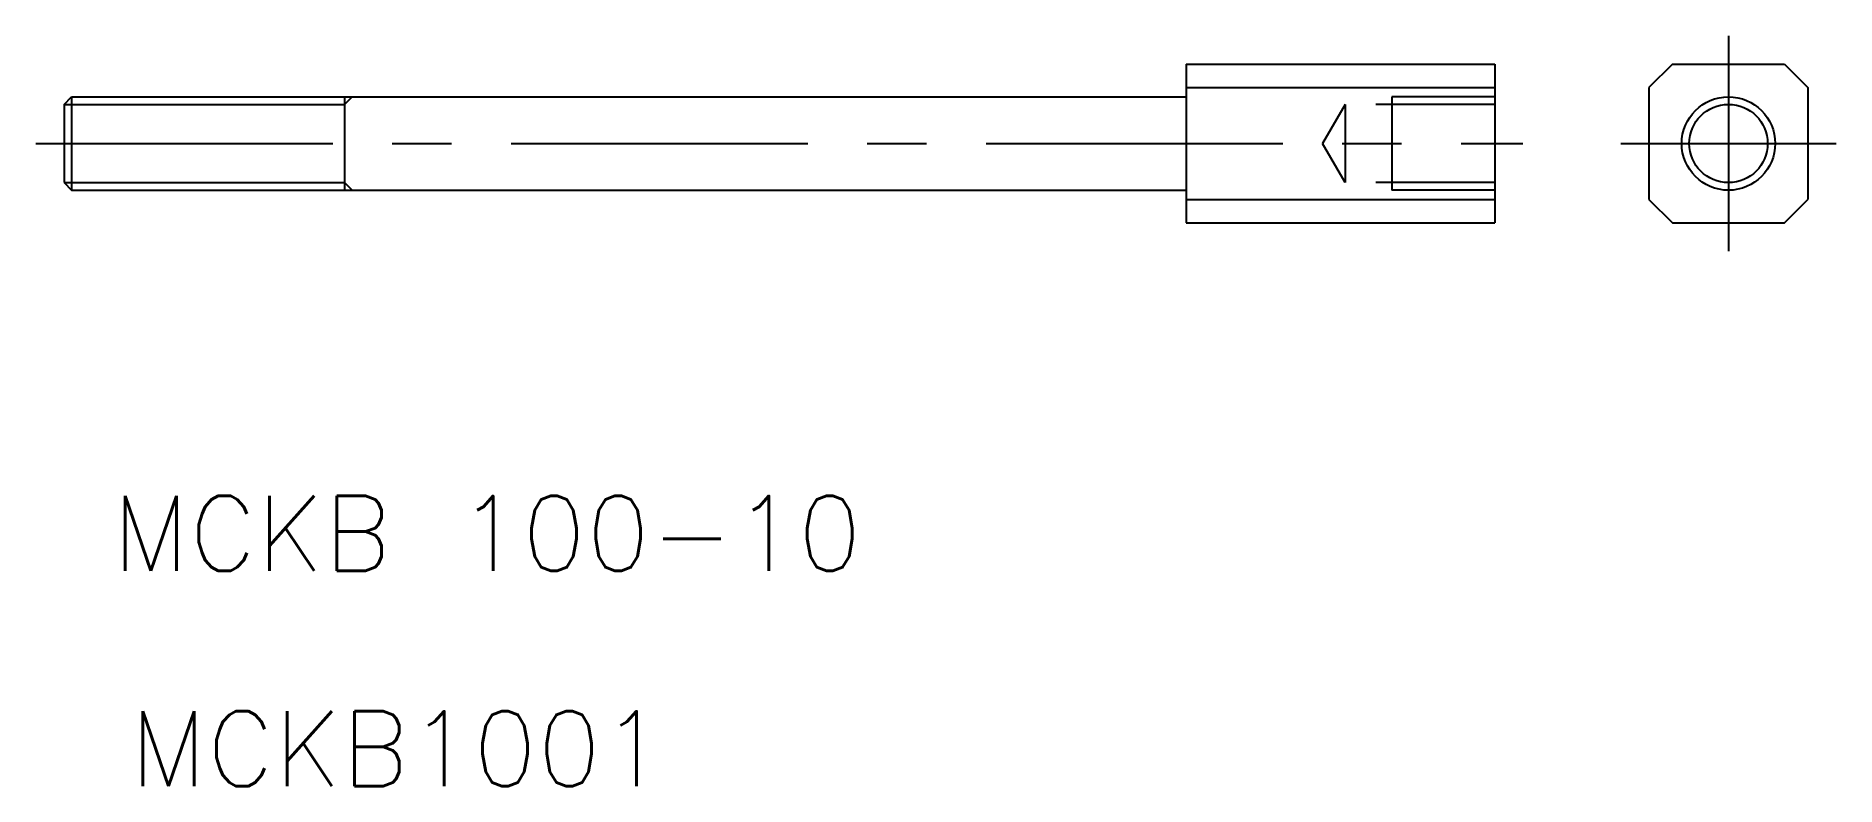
# Model space of a CAD drawing. Extents: x 123 to 316, y 264 to 344.
import ezdxf
from ezdxf.enums import TextEntityAlignment as Align

# ---------------------------------------------------------------- set-up
doc = ezdxf.new("R2010")
doc.units = 0
doc.linetypes.add('CENTER', pattern=[50.8, 31.75, -6.35, 6.35, -6.35])
doc.linetypes.add('DASHED', pattern=[19.05, 12.7, -6.35])
doc.layers.get('0').update_dxf_attribs({"linetype": 'CONTINUOUS'})
doc.layers.add('CENTER', color=1, linetype='CENTER')
doc.layers.add('NOTE', color=9, linetype='CONTINUOUS')
doc.styles.get("Standard").update_dxf_attribs({"font": 'txt.shx'})

msp = doc.modelspace()

# ---------------------------------------------------------------- linework, layer by layer
for p, q in [((246.268914, 340.985759), (279.268914, 340.985759)), ((246.268914, 340.985759), (246.268914, 323.985759)), ((279.268914, 340.985759), (279.268914, 323.985759)), ((298.268915, 340.985759), (295.768915, 338.485759)), ((298.268915, 340.985759), (310.268915, 340.985759)), ((310.268915, 340.985759), (312.768916, 338.485759)), ((126.268909, 336.673759), (127.080914, 337.485759)), ((127.080914, 337.485759), (246.268914, 337.485759)), ((156.26891, 337.485759), (156.26891, 327.485759)), ((246.268914, 338.485759), (279.268914, 338.485759)), ((295.768915, 338.485759), (295.768915, 326.485759)), ((312.768916, 338.485759), (312.768916, 326.485759)), ((126.268909, 336.673757), (126.268909, 328.297762)), ((279.268914, 336.735759), (279.268914, 336.735859)), ((279.268914, 332.485759), (279.269014, 332.485759)), ((126.268909, 328.297759), (127.080914, 327.485759)), ((127.080914, 327.485759), (246.268914, 327.485759)), ((246.268914, 326.485759), (279.268914, 326.485759)), ((295.768915, 326.485759), (298.268915, 323.985759)), ((310.268915, 323.985759), (312.768916, 326.485759)), ((246.268914, 323.985759), (279.268914, 323.985759)), ((298.268915, 323.985759), (310.268915, 323.985759))]:
    msp.add_line(p, q)
at = {"color": 7}
msp.add_line((127.080914, 337.485759), (127.080914, 327.485759), dxfattribs=at)
at = {"color": 3}
for p, q in [((156.26891, 336.673759), (157.080915, 337.485759)), ((126.268909, 336.673759), (156.26891, 336.673759)), ((126.268909, 328.297759), (156.26891, 328.297759)), ((156.26891, 328.297759), (157.080915, 327.485759))]:
    msp.add_line(p, q, dxfattribs=at)
at = {"color": 3, "linetype": 'DASHED'}
for p, q in [((279.268914, 337.485759), (268.268914, 337.485759)), ((268.268914, 337.485759), (268.268914, 327.485759)), ((263.268915, 336.673758), (260.850972, 332.485758)), ((279.268914, 336.67376), (263.268914, 336.67376)), ((263.268914, 336.67376), (263.268914, 328.297759)), ((263.268915, 328.297759), (260.850972, 332.485759)), ((279.268914, 328.297759), (263.268914, 328.297759)), ((279.268914, 327.485759), (268.268914, 327.485759))]:
    msp.add_line(p, q, dxfattribs=at)
at = {"color": 3}
msp.add_circle((304.268915, 332.485759), 5, dxfattribs=at)
msp.add_circle((304.268915, 332.485759), 4.188)
at = {"layer": 'CENTER'}
for p, q in [((304.268915, 343.98576), (304.268915, 320.985759)), ((123.268909, 332.485759), (282.268914, 332.485759)), ((292.768915, 332.485759), (315.768916, 332.485759))]:
    msp.add_line(p, q, dxfattribs=at)

# ---------------------------------------------------------------- texts
at = {"layer": 'NOTE'}
for s, p in [('MCKB 100-10', (171.506462, 284.384016)), ('MCKB1001', (161.950114, 261.362441))]:
    msp.add_text(s, height=8, dxfattribs=at).set_placement(p, align=Align.BOTTOM_CENTER)

doc.saveas('drawing.dxf')
